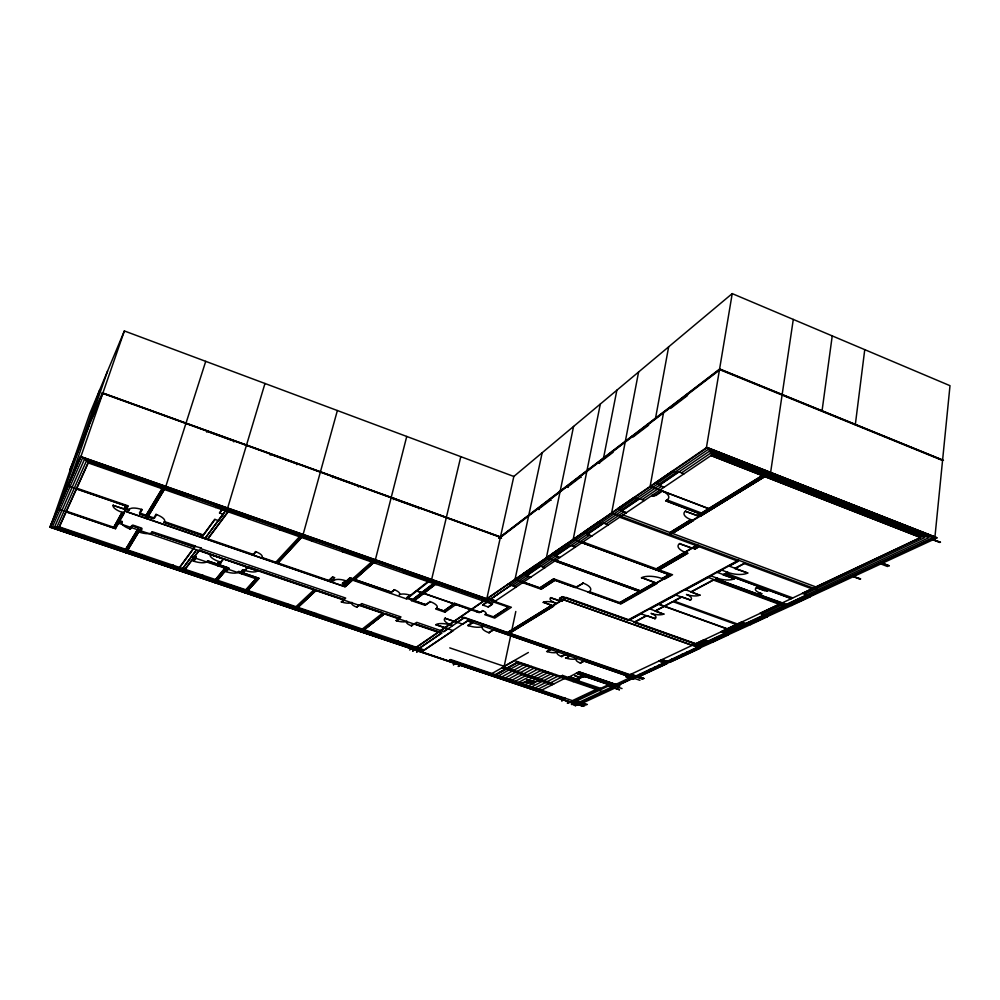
<?xml version="1.0" encoding="UTF-8"?>
<svg xmlns="http://www.w3.org/2000/svg" width="1000" height="1000" viewBox="0 0 1000 1000"><rect width="100%" height="100%" fill="white"/><g stroke="black" fill="none" stroke-linecap="round" stroke-linejoin="round"><path stroke-width="1.5" d="M571.938 704.6L574.587 703.35L50 526.663L80.388 456.45L486.812 598.725L513.825 476.463L124.362 330.95L89.775 413.638L50.263 527.238L576.575 704.412L934.9 537.35L950 385.688L732.225 293.612L513.713 476.562M855.288 424.913L864.75 349.65M821.988 411.325L832.237 335.9M793.288 319.425L770.55 472.875L670.025 534.675M732.225 293.612L706.4 447.713L934.9 537.35M663.6 412.287L650.125 486.413L710.875 509.562M655.487 418.488L668.65 346.838M638.587 372.013L611.663 512.863L820.713 590.862M603.5 458.237L616.875 390.188M600.325 404.05L573.2 539.312L670.375 574.913L620.15 603.387M573.575 426.45L546.4 557.737L641.012 591.95M449.762 647.875L504.162 666.325L515.8 611.5M542.175 452.725L515.037 579.312L541.275 588.625L554.625 579.95M460.788 456.65L431.65 579.412L406.65 598.95L352.4 580.05M406.737 436.45L375.387 559.712L345.112 586.85L124.775 511.15M337.375 410.538L303.137 534.425L276.5 563.275M264.975 383.488L227.65 508L204.9 538.675M205.725 361.35L165.837 486.362L146.35 518.562M58.137 509.062L78.6 450.163M79.588 447.825L99.763 389.762M86.975 430.462L107.575 371.075M89.312 424.963L68.188 485.9L127.463 506.325L115.138 528.438M124.362 330.95L80.887 456.625L50.263 527.238L576.95 704.438L935.825 537.225L707.362 447.587L598.5 522.212M70.013 469.188L102.362 392.962L500.438 537.038M70.175 469.975L102.85 393.15M50.25 527.125L80.725 456.838M59.387 526.875L66.137 511.875L115.6 528.7M66.463 511.15L76.463 488.963L125.763 505.887L124.1 508.875M76.812 488.175L88.188 462.938M84.175 536.712L84.787 535.487M84.3 536.75L84.938 535.487M85.55 537.375L112.075 546.312M85.962 537.312L85.363 538.475L50.287 526.675L80.625 456.65L486.95 599.025M85.575 538.65L86.213 537.4M126.263 509.613L113.038 505.337L123.85 509.05L125.6 505.887M113.775 527.25L122.037 512.325A11.438 3.95 17.6 0 1 113.15 505.112M122.163 512.362L113.875 527.325L66.312 511.15M115 528.312L127.287 506.262M128.938 510.15L126.312 509.237L128.912 510.188L129.338 509.438A11.4 3.95 17.4 0 1 142.162 509.637L139.675 513.888L153.375 518.6L155.963 514.4L156.637 514.625L154.488 518.1L148.238 516L164.3 489.475L148.4 516M110.913 547.175L111.613 545.95M111.862 546.038L111.213 547.188L144.575 558.425L145.3 557.3M113.5 546.587L114.312 545.45M138.5 527.888L131.713 525.562L129.775 528.862L130.425 529.087L132.775 525.075L141.75 528.138L139.325 532.125L139.987 532.35L141.975 529.075L140.738 528.65L127.825 549.95M125.65 549.263L138.525 527.837L132.387 525.75M146.088 515.262L162.062 488.7M125.775 549.312L138.663 527.888M162.2 488.738L146.225 515.3L139.438 512.913L141.488 509.4L142.162 509.637M125.512 552.463L138.963 530.2M146.163 518.3L165.4 486.475M125.725 552.638L139.262 530.288M127.675 549.95L140.625 528.562L141.35 528.8M206.675 430.6L235.312 440.962M206.612 432.062L207.362 430.85L102.125 392.75M139.325 532.125A11.113 3.762 17.2 0 0 151.788 532.425L152.225 531.725L195.475 546.038M215 519.425L203.55 535.025L164.475 521.587L164.037 522.275L203.062 535.688L201.713 537.537M143.55 556.712L144.3 555.55M143.675 556.763L144.45 555.562M183.738 496.275L184.675 494.812M183.837 496.362L184.812 494.862M144.938 557.3L170.95 566.062M144.787 558.575L145.55 557.388M186.363 495.25L187.05 495.375M186.637 495.5L187.562 494.075M186.912 495.588L187.9 494.087M233.837 441.9L234.638 440.712L271.062 453.9L270.188 455.05M169.625 566.95L170.45 565.775M170.7 565.862L169.925 566.95L202.65 577.975L203.487 576.912M214.7 505.312L215.75 503.837M214.975 505.412L215.963 504.025M172.312 566.413L173.15 565.237M172.438 566.45L173.25 565.312M215.712 507.5L216.762 506.037M215.888 507.5L216.9 506.087M179.5 567.375L194.45 546.987L151.788 532.425M194.95 546.312L201.15 547.975L200.712 548.55M201.425 537.487L202.8 535.6M203.325 534.9L214.737 519.338L218.725 520.725M221.875 509.6L219.425 512.938L223.45 514.35L218.588 520.675M179.725 567.5L194.737 547.038L151.812 532.375M219.7 513.038L222.15 509.688M180.8 571.075L196.537 549.837L180.8 571.175M204.95 538.5L227.425 508.188M270.387 453.65L298.412 463.8M184.925 569.25L194.075 557L196.388 557.837L193.825 561.237L193.2 561.025L196.238 556.975L194.788 556.475L199.363 550.35L221.688 558.387M200.888 547.888L200.4 548.538L345.712 598.075L341.312 601.925L341.912 602.137L344.513 599.875L316.238 590.225L297.9 607.35M227.913 511.712L207.675 538.812L253.588 554.538L255.975 551.763L252.375 554.987M185.175 569.338L194.3 557.125M207.963 538.85L228.162 511.85M210.225 554.475L246 566.163L245.5 566.75M193.2 561.025A12.112 4.037 16.4 0 0 207.113 561.487L207.613 560.837L217.113 564.075L219.088 561.613L221.238 562.35L219.25 564.8L228.8 568.038L225.812 571.613L228.9 568.888L227.362 568.312L215.325 582.8M201.775 576.337L202.65 575.225M201.9 576.375L202.8 575.237M248.5 518.9L249.6 517.525M248.6 519L249.737 517.562M203.113 576.9L228.562 585.562M202.838 578.125L203.738 577M251.262 517.962L251.95 518.088M251.513 518.188L252.587 516.85M251.788 518.288L252.938 516.85M296.837 464.688L297.75 463.562L333.387 476.463L332.413 477.562M219.213 561.663L217.213 564.15L207.587 560.875M221.975 558.237L199.175 550.188L194.5 556.438L196.213 557.013M217.675 565.7L223.162 558.925M218.113 565.837L223.6 559.062M221.1 562.3L219.088 564.788L228.762 568.075M223.875 558.888L257.575 570.862L247.35 567.625M215.525 579.525L225.325 567.675M215.65 579.562L225.487 567.675L207.113 561.487M214.862 582.537L226.4 568.663M217.6 580.225L227.488 568.362M225.812 571.613A10.675 3.562 15.9 0 0 238.263 572.062L238.8 571.438L240.7 572.087L242.787 569.688L244.913 570.413A10.762 3.638 15.7 0 0 257.575 570.862M227.2 586.325L228.15 585.225M228.4 585.3L227.5 586.337L259.587 597.15L260.55 596.138M278.962 527.788L280.175 526.388M242.913 569.725L240.8 572.175L238.775 571.475M279.237 527.888L280.375 526.575M229.975 585.837L230.938 584.725M230.1 585.875L231.038 584.8M279.788 529.888L281 528.5M279.95 529.9L281.125 528.55M244.788 570.375L242.662 572.8L258.925 578.337L247.825 590.462M247.387 567.388L247.887 566.812L314.337 589.487L295.988 606.7M241.863 573.925L247.95 566.925L314.15 589.513M242.013 573.962L247.812 567.325M332.738 476.225L360.163 486.15M261.375 558.075L261.95 557.413A9.65 3.337 15.8 0 0 255.325 551.55M256.425 578.237L245.912 589.775L256.575 578.237L238.263 572.062M244.587 592.65L257.013 579.05M245.087 592.725L257.438 579.212L191.4 556.775M247.938 590.5L259.088 578.337L242.825 572.812M275.863 562.188L299.488 536.712M276.9 563.212L303.238 534.725M301.488 537.425L277.875 562.938L329 580.5L332.713 577.025M278.038 562.938L301.588 537.513M358.5 486.987L359.513 485.913L394.4 498.537L393.325 499.588M258.875 595.575L259.862 594.525M258.988 595.612L260.025 594.525M311.875 541.05L313.125 539.738M311.962 541.138L313.25 539.775M260.175 596.125L285.125 604.625M259.762 597.3L260.8 596.225M314.762 540.163L315.438 540.288M314.988 540.388L316.212 539.113M315.262 540.487L316.562 539.125M283.663 605.337L284.738 604.288M393.762 498.312L420.613 508.025M284.975 604.375L283.962 605.363L315.45 615.962L316.525 615M341.85 549.788L343.212 548.45M342.113 549.875L343.4 548.625M286.525 604.888L287.613 603.837L286.65 604.938M342.475 551.8L343.837 550.475L342.65 551.8M294.925 609.5L315.25 590.337M295.113 609.663L315.538 590.425M298.05 607.35L316.238 590.225L343.975 599.6M328.913 580.425L332.625 576.938L334.775 577.688L332.388 579.75L334.25 580.337A9.488 3.275 14.5 0 1 345.887 580.788L342.35 583.987L345.05 584.913L351.388 579.2M330.3 581.7L331.875 580.388M334.25 580.337L333.575 580.975L331.788 580.3M418.862 508.825L419.975 507.8L500.3 536.875M343.6 583.562L349.938 577.825L352.663 578.763L371.6 561.912M344.963 584.837L351.3 579.125L390.312 592.587L394.588 589.837L391.637 592.225L354.812 579.513L373.638 562.688L354.65 579.5L390.975 592.05M374.963 559.825L345.062 586.638L124.688 510.925M314.875 614.438L316.137 613.45M373.875 562.712L375.275 561.475M373.963 562.8L375.4 561.512M316.062 615.05L340.688 623.25M315.613 616.1L316.762 615.075M376.887 561.9L377.575 562.025M377.1 562.112L378.462 560.9M377.362 562.2L378.812 560.913M382.725 612.913L359.35 604.938L356.688 607.163L361.825 603.575M339.05 624L340.25 623M339.363 624.012L340.487 623.075M403.387 571.312L404.9 570.05M403.65 571.4L405.075 570.212M342 623.587L343.288 622.65M403.825 573.237L405.337 571.987M404 573.237L405.462 572.038M362.325 629.025L382.925 612.888L360.037 605.075M360.95 631.725L383.825 613.725M361.15 631.888L384.125 613.825M406.213 598.625L430.812 579.375M411.95 600.112L411.337 600.588L424.688 605.15L430.288 601.638L426.05 604.8L414.225 600.712L435.55 584.325M433.425 583.525L412.738 599.513L406.838 597.475L410.475 595.325A8.95 3.1 13.6 0 0 399.25 594.85A8.975 3.125 13.9 0 0 393.963 589.612M411.512 600.6L412.125 600.125L406.688 598.3M433.562 583.575L412.812 599.587L407.413 597.725M369.812 632.95L371.188 632.013M371.05 633.475L395.037 641.65M371.438 633.5L370.25 634.412L315.775 615.962M435.475 584.237L414.05 600.712L425.387 604.625M370.4 634.55L371.662 633.575M436.575 584.675L439.75 582.25M499.025 537.85L536.975 508.812L538.987 509.55M611.6 451.725L631.613 436.413M647.1 424.562L668.962 407.837M685.925 394.862L719.737 368.988L943.462 460.337M499.05 538.1L719.862 369.263L942.325 459.988M499.288 538.35L720.45 369.387M538.337 509.312L550.413 500.1M567.375 487.163L580.462 477.175M598.862 463.137L613.088 452.287M633.125 437L648.637 425.175M670.537 408.462L687.525 395.5M399.075 618.4L384.738 613.513L364.15 629.688L384.775 613.612L399.588 618.663L396.75 620.812L396.15 620.612L400.975 616.95L361.737 603.65M419.212 648.25L441.562 632.987L414.137 623.638L411.238 625.75L416.775 622.35L443.825 631.688L464.462 617.612M416.775 591.038L479.263 612.675L483.025 610.775L480.7 612.337L454.55 603.25L443.812 610.938L436.512 608.413L435.7 609L445.075 612.238M393.4 642.3L394.712 641.35M393.713 642.312L394.938 641.425M396.438 641.925L397.75 640.975M396.55 641.963L397.825 641.038M454.625 603.337L443.888 611.013L436.463 608.45M445 612.163L455.812 604.587M421.75 651.838L453.225 630.638L435.838 624.688L448 628.6L443.688 631.55M474.525 620.975L467.788 625.475L468.387 625.675L472.837 622.712L467.638 620.925L462.812 624.175L444.963 618.275L457.038 622.425L464.325 617.45L507.7 632.537L551.562 605.45M409.613 650L411.812 648.487M413.125 649.388L706.762 447.463L937.163 537.85L809.488 596.975L806.075 595.7M413.575 649.438L523.55 573.725M535.837 565.288L552.525 553.812M515.275 579.562L612.25 512.962M618.8 508.663L634.35 497.975M656.35 482.875L673.413 471.15M412.575 651L414.387 649.75M524.788 574.05L536.862 565.775M553.812 554.15L566.9 545.175M585.337 532.537L599.587 522.775M619.688 508.988L635.25 498.312M657.262 483.225L674.35 471.512M412.85 651.087L414.675 649.85M489.8 598.888L488.05 600.087L485.913 599.338M510.2 584.938L525.538 574.438M537.85 566.013L554.575 554.562M567.938 545.413L586.112 532.975M600.662 523.025L620.487 509.45M636.388 498.575L658.088 483.725M675.537 471.775L707.9 449.625L932.725 537.762L807.475 596.225M526.512 574.663L538.6 566.4M555.6 554.8L568.713 545.837M587.175 533.225L601.462 523.462M621.6 509.712L637.2 499.05M659.25 483.988L676.375 472.287M486.737 602.15L482.587 604.987L488.312 606.987L492.45 604.2L88.062 462.837L59.237 526.875L424.225 649.938M419.438 648.325L441.887 633.013L414.825 623.775M482.837 605.075L486.987 602.238M539.138 566.6L527.038 575.125L523.4 573.55M602.038 523.675L602.65 523.562L587.712 533.75L583.837 531.987M677 472.525L677.7 472.388L659.8 484.588L655.65 482.612M491.688 599.55L489.137 601.3L485.112 599.888M512.137 585.625L708.9 451.538L928.825 537.688L696.087 646.712M416.637 652.362L418.85 650.863M493.713 600.262L490.3 602.575L484.263 600.475M514.212 586.35L528.787 576.462M542.875 566.912L557.913 556.712M573.188 546.35L589.525 535.262M606.15 523.987L623.975 511.887M642.15 499.562L661.663 486.325M681.6 472.812L709.963 453.562L924.663 537.6L804.562 594.1M476.875 611.9L477.738 611.312M491.375 603.775L711.025 455.575L762.175 475.588M421.388 651.862L467.488 620.775L627.5 675.975M488.075 606.9L492.2 604.113M662.412 491.125L655.788 495.588L652.987 494.613M493.862 602.1L508.475 607.163L493.612 616.875L485.575 614.075L484.75 614.637L494.738 618.1L511.362 607.288L494.725 601.512M493.488 616.838L508.3 607.15M539.9 587.825L553.688 578.837L576.862 587.125L583.288 583.138L575.125 587.562L554.8 580.237L541.013 589.175L522.65 582.65M539.963 587.913L553.812 578.875M540.938 588.675L554.412 579.925L620.513 603.562L670.85 575.037L573.688 539.462M541.087 589.263L554.938 580.275M552.712 647.987L547.163 651.612L550.775 649.6L493.312 629.775L488.738 632.688L496.275 628.488M693.162 520.525L672.275 533.362L815.888 586.925L920.512 537.525L764.837 476.625L700.088 516.425L685.312 511.25L697.15 515.725L700.138 513.888L665.662 500.8L667.075 499.875A13.9 6 9.8 0 0 661.663 490.838L653.637 496.238L651.838 495.55M448.413 660.962L450.637 659.562L572.388 700.638L597.337 688.825M448.725 660.975L450.775 659.688M509.725 633.138L553.587 606.163L543.375 602.275L551.737 605.225L507.688 632.438M659.075 661.062L662.212 659.587L669.862 662.35L700.475 648.125L563.787 599.775L561.512 601.3L550.6 597.725L559.038 600.712L561.613 599.125L559.513 598.375L562.312 596.638L628.688 620.212L739.175 560.388M453.325 664.7L455.6 663.288M453.55 664.775L455.825 663.375M559.462 600.575L561.862 599.087L559.637 598.3M669.975 532.5L690.812 519.637L693.3 520.588L672.588 533.312M701.6 512.987L762.275 475.525M690.962 519.7L670.125 532.562L622.938 514.913M697.725 515.525L700.375 513.888L665.75 500.75M762.425 475.588L701.663 513.1L666.988 499.925M508.212 633L565.962 597.4L702.337 646.025M508.562 633.25L566.312 597.7M669.587 534.388L770.425 472.325M553.462 606.125L509.5 633.162L630.15 674.725M561.375 601.25L563.787 599.775L692.062 645.4M699.938 516.362L764.775 476.512M458.237 666.363L460.525 664.95M458.462 666.438L460.662 665.088M554.738 560.975L639.4 591.55L619.95 602.612L589.2 591.6L588.162 592.225L620.938 603.95L657.013 583.538L641.712 577.625L655.1 582.5L640.387 590.862L555.7 560.325M729.25 566.125L738.2 561.287L698.988 546.65L695.05 549.062L679.513 543.663L692.25 548.413L696.862 545.85L619.6 517.163M655.325 569.4L697.325 544.875M655.7 569.487L697.788 544.925M656.925 569.012L685.575 552.438M687.675 553.212L659.025 569.85L672.55 574.738L664.225 579.325M694.912 549.012L698.988 546.65M659.237 569.862L687.812 553.263L685.425 552.388A14.812 5.975 9.3 0 1 679.912 543.425M504.162 666.325L528.375 652.487M492.013 673.5L514.562 660.625L598.825 689.287M619.888 602.525L639.2 591.538M641.35 577.837A15.4 5.875 10 0 1 662.075 578.538L668.975 574.625L581.938 542.75M654.875 582.762L640.45 590.95L555.763 560.288M662.2 578.587L669.175 574.625M495.337 674.625L505.387 668.925M507.013 668L517.987 661.787M493.237 676.263L517.388 662.6L603.688 691.988M493.263 676.363L517.625 662.588M498.663 675.738L508.762 670.062M510.387 669.15L521.413 662.95M501.987 676.862L512.125 671.2M513.763 670.288L524.825 664.112M505.3 677.975L515.487 672.337M517.125 671.438L528.25 665.275M508.612 679.1L518.837 673.475M520.487 672.575L531.65 666.438M511.925 680.212L522.2 674.613M523.85 673.713L535.062 667.6M628.638 619.663L738.462 560.237M515.225 681.325L525.538 675.75M527.212 674.85L538.462 668.763M640.938 613.825L628.812 620.375L562.188 596.712M649.987 608.938L675.75 595.025M685.6 589.7L711.1 575.938M717.537 572.45L721.812 570.138M571.75 654.55L566.05 658.125L569.75 656.15L565.075 654.538L561.4 656.513L568.237 653.337M518.525 682.438L528.888 676.875M530.562 675.987L541.862 669.925M646.263 615.725L634.075 622.25L695.275 643.975L704.137 639.688L708.088 641.1M655.375 610.862L672.763 601.575L736.388 624.575M681.275 597.025L673.85 600.988L737.537 624.025M691.175 591.737L713.2 579.963L779.3 604.312M716.8 578.038L715.6 578.688L757.562 594.163L759.95 592.975M723.275 574.587L724.638 573.862L766.95 589.525L765 590.487M727.588 572.275L725.863 573.2L792.688 597.875L791.213 598.575L769.025 590.363L767.013 591.225M735.05 568.288L744.062 563.475L812.038 588.862M634.325 622.337L646.862 615.638L655.225 618.625L640.688 613.737M672.95 601.7L655.275 611.138L663.7 614.163L649.737 608.837M674.188 601.05L681.912 596.925L690.562 600.062L675.487 594.925M713.388 580.112L691.062 592.038L699.788 595.225L685.325 589.612M767.15 591.275L756.363 587.663L764.438 590.638L766.725 589.513L724.825 574L723.15 574.9L734.463 578.713A12.862 5.012 8.9 0 1 717.075 578.138L715.95 578.75L757.513 594.062L759.825 592.925L762.1 593.763L759.562 594.9L781.85 603.112M726.213 573.263L727.862 572.388A14.675 5.775 8.7 0 0 747.738 573L734.912 568.612L744.163 563.675M521.825 683.55L532.225 678.012M533.9 677.125L545.25 671.075M525.125 684.663L535.562 679.137M537.25 678.25L548.65 672.237M528.35 685.8L538.9 680.275M540.588 679.388L552.025 673.388M531.638 686.9L542.225 681.4M543.925 680.512L555.413 674.538M633.138 679.175L625.837 676.663L627.263 675.987L583.95 661.05L580.2 662.987L587.175 659.875M534.925 688.012L545.55 682.525M547.25 681.637L558.787 675.688M562.6 675.387L560.675 676.375L598.5 689.262M538.2 689.112L548.875 683.65M550.588 682.775L562.163 676.838M541.475 690.225L565.525 677.987M562.5 675.438L568.288 677.412L579.05 671.85L619.763 685.8L617.212 686.988M568.288 677.412L569.275 676.912L578.763 679.925L571.35 677.387L570.188 677.975M576.487 673.25L579.113 671.925L619.712 685.837M570.962 677.487L569.975 677.987L600.725 688.388M578.2 673.838L579.15 673.35L610.125 683.95M579.212 673.413L578.038 674.013L614.862 686.562M572.85 681.488L583.688 676.075L614.9 686.762M573.312 681.55L584.263 676.087M585.5 676.575L576.375 673.213M562.325 699.225L564.688 698.088M565.013 698.112L562.438 699.35A8.875 2.712 11.5 0 0 561.975 701.25M567.225 703.012L569.763 701.812M567.762 703.188L573.85 701.087M570.612 702.013L573.013 700.888M573.638 701.012L611.85 683.138M630.037 674.688L692.188 645.337M736.175 624.562L720.975 631.737L724.987 633.175L721.175 631.75M737.487 623.938L741.575 622.013L745.662 623.488M779.087 604.3L759.887 613.362L764.125 614.85M811.712 588.9L802.312 593.337L806.712 594.9M625.95 676.7L631.125 674.262L637.15 676.3M692.325 645.375L920.775 537.525L710.95 455.45M573.575 702.387L575.925 701.275L586.55 704.862M613.362 683.662L576.712 700.913L587.388 704.463M627.663 677.288L632.85 674.85M660.837 661.688L663.988 660.212M694.212 645.987L706.05 640.425M723.062 632.425L743.55 622.788M762.05 614.087L784.362 603.587M571.4 704.412L574.05 703.175M615.725 684.425L634.738 675.462M662.663 662.375L665.938 660.837M746.812 623.225L763.4 615.675M709.725 640.788L724.425 633.913M747.062 623.312L750.925 624.425L727.763 634.987M579 702.312L611.663 687.05M614.075 685.913L616.562 684.75M710.225 640.962L724.925 634.087M747.925 623.337L763.925 615.862M788.975 604.15L806.425 595.988M636 675.9L663.975 662.837M667.25 661.3L697.438 647.2M573.538 705.138L576.2 703.9M631.2 678.512L636.337 676.112M664.562 662.938L667.588 661.525M698.062 647.3L710.875 641.312M725.888 634.312L748.6 623.713M764.925 616.087L789.663 604.55M664.675 663.075L633.025 678.037L634.275 678.462M667.95 661.55L698.162 647.45M575.15 705.675L577.75 704.463L583.325 706.338L578.812 704.825M575.363 705.75L577.913 704.562M712.562 641.8L727.3 634.938M750.35 624.212L766.388 616.763M791.488 605.075L808.975 596.938M632.913 679.1L634.625 678.487M638.713 676.587L647.225 672.625M647.85 672.337L656.562 668.288M657.2 667.987L669.725 662.163M670.062 662.013L679.25 657.738M679.912 657.425L689.325 653.062M690.013 652.738L699.638 648.263M699.887 647.95L713.112 642L709.175 640.588M766.862 616.8L792.087 605.288L787.8 604.038L806.025 595.5L809.587 597.163M638.95 676.712L666.9 663.725L658.888 661.062M582.812 702.962L614.788 688.112M854.163 576.9L860.675 578.875M933.55 540.037L940.5 542.188M519.688 682.875L526.838 682.237L533.962 684.038L526.562 679.825L533.737 681.625L541 680.987M84.488 536.075L57.025 526.825L86.25 461.325L184.188 495.562M113.987 546.025L143.938 556.112M172.85 565.862L202.225 575.763M230.575 585.325L259.387 595.037M287.188 604.4L315.45 613.925M342.725 623.125L370.438 632.463M397.212 641.488L423.575 650.375M422.887 650.837L54.688 526.775L84.3 459.7L438.162 583.462M450.112 660.113L563.913 698.462M572.225 701.263L584.9 705.612M86.05 537.725L111.425 546.275M145.35 557.712L170.238 566.087M203.5 577.3L227.9 585.513M260.525 596.512L284.45 604.575M316.45 615.35L339.938 623.263M371.325 633.837L394.363 641.6M85.662 537.9L52.488 526.725L82.463 458.175L187.1 494.787M111.538 546.613L144.938 557.863M170.312 566.413L203.062 577.45M227.95 585.825L260.075 596.65M284.475 604.862L315.988 615.475M339.925 623.538L370.838 633.962M394.325 641.862L422.25 651.275M449.4 660.562L563.1 698.85M571.4 701.65L584.113 705.975M85.787 538.237L111.137 546.775M145.037 558.188L169.9 566.562M203.125 577.762L227.512 585.962M260.1 596.95L284.012 605M315.988 615.763L339.45 623.663M370.812 634.237L393.825 641.988M85.662 538.475L111.013 547M144.887 558.413L169.737 566.775M202.963 577.962L227.325 586.175M259.913 597.15L283.812 605.2M370.575 634.412L421.613 651.7M503.638 666.862L553.9 683.9M502.025 667.775L552.188 684.775M117.95 523.025L438.438 632.362M58.125 508.963L115.5 528.612L119.65 521.45L121.825 522.188A11.137 3.762 17.3 0 0 130.425 529.087M122.037 512.325L124.312 513.1L119.9 520.725L122.225 521.475L121.825 522.188L119.537 521.362M610.887 684.825L622.038 688.55M608.488 685.95L619.487 689.712M614.675 688.162L619.375 689.775M633.375 678.05L639.938 680.312M76.662 488.175L128.325 505.925L126.675 508.575L129.338 509.438M345.887 580.788L342.413 583.15L343.688 583.638L350.025 577.913L352.75 578.85M139.7 513.85L153.4 518.55M164.062 522.225L203.1 535.65M261.925 557.45L275.963 562.275M645.113 671.637L645.812 671.875M644.837 671.775L645.525 672.013M640.688 673.713L641.375 673.95M640.387 673.85L641.062 674.087M636.312 675.763L644 678.45M637.825 676.45L643.85 678.525M636.337 676.675L642.925 678.95M635.988 676.838L642.562 679.112M460.788 616.613L635.6 677.113M654.725 667.15L655.413 667.4M654.438 667.288L655.138 667.525M649.912 669.4L650.6 669.638M649.6 669.55L650.288 669.788M416.35 590.688L471.312 609.775M487.65 598.138L495.725 600.962M667.575 661.15L668.288 661.388M187.575 494.575L215.4 504.312M252.562 517.325L279.788 526.85M316.137 539.575L342.762 548.888M378.338 561.337L404.412 570.462M215.463 504.712L252.05 517.513M279.8 527.225L315.6 539.75M342.75 549.25L377.788 561.512M404.363 570.812L438.9 582.9M187.175 495.188L214.975 504.913M252.087 517.9L279.288 527.413M315.6 540.125L342.212 549.425M377.75 561.862L403.787 570.975M663.65 662.987L664.35 663.225M216.375 506.812L249.037 518.237M280.525 529.237L312.475 540.413M343.288 551.188L374.55 562.112M404.712 572.663L437.362 584.075M659.338 665L660.037 665.238M659.013 665.15L659.712 665.387M682.25 654.287L682.962 654.55M681.912 654.45L682.625 654.7M677.075 656.712L677.788 656.963M676.775 656.85L677.487 657.1M672.3 658.938L673.012 659.188M671.975 659.1L672.675 659.338M507.987 584.15L516.275 587.087M692.438 649.538L693.15 649.788M692.087 649.7L692.812 649.95M687.45 651.862L688.162 652.113M687.138 652.013L687.862 652.262M523.525 582.062L540.025 587.863M634.45 622.263L695.288 643.875M697.087 647.362L697.812 647.613M526.688 574.538L527.475 574.825M523.112 573.763L535.75 565.062M526.675 575.712L530.962 577.175M709.587 640.863L712.725 641.975M712.75 642.163L728.238 634.963M540.662 566.188L544.95 567.725M535.45 565.275L539.263 566.512M538.413 566.525L539.225 566.825M723.863 633.713L727.862 635.138M723.95 633.925L724.7 634.188M102.688 393.387L500.562 537.375M207.025 431.388L234.275 441.25M270.675 454.412L297.337 464.062M332.95 476.95L359.062 486.4M393.925 499.012L419.475 508.263M499.4 537.562L501.5 538.325M657.938 603.812L733.775 631.125M658.175 604.163L733.763 631.375M747.4 622.95L748.162 623.225M746.688 623.013L750.512 624.4M750.537 624.612L767.375 616.775M555.788 554.663L556.613 554.963M552.375 553.625L556.125 555.288L569.85 545.938L565.45 544.65M552.062 553.85L565.775 544.412M555.725 555.925L560.163 557.463M662.075 578.538L664.362 579.375M762.825 615.462L766.963 616.975M570.9 545.588L575.337 547.2M762.9 615.688L763.675 615.975M569.4 545.95L565.85 544.65L583.987 532.188L587.6 533.525M568.513 545.975L569.338 546.275M582.9 541.95L656.988 569.1M536.688 509.038L549.338 499.35M788.438 603.737L789.237 604.025M788.275 604.038L791.65 605.275M710.825 575.837L717.075 578.138M791.65 605.487L810.025 596.95M786.562 604.338L759.788 594.9M707.3 577.1L787.188 606.487M587.388 533.075L588.237 533.387M583.5 532.238L598.425 521.962M587.337 534.375L591.862 536.05M587.263 534.425L591.65 536.038M603.775 523.175L608.387 524.888M598.062 522.212L602.175 523.587M601.237 523.612L602.1 523.938M721.538 570.037L727.862 572.388M768.975 590.275L791.3 598.538M717.262 572.35L734.463 578.713M728.975 566.025L747.738 573M551.075 500.35L549.038 499.588L565.962 486.637L568.05 487.413M805.362 595.812L806.162 596.112M621.825 509.55L622.712 509.888M618.138 508.413L622.137 510.275L638.462 499.15L633.675 497.725M618.275 508.625L622.038 510.037M617.75 508.675L634.075 497.45M621.7 510.962L626.4 512.725M621.625 511.012L626.175 512.712M565.65 486.875L579.362 476.388M854.412 576.788L860.325 579.038M853.6 576.7L860.088 579.15M639.675 498.713L644.463 500.525M581.138 477.438L579.025 476.637L597.4 462.587L599.562 463.4M634.138 497.725L637.962 499.162M636.962 499.212L637.863 499.55M651.762 495.438L653.725 496.188M659.513 483.812L660.425 484.162M655.8 482.837L659.7 484.338M655.238 482.9L673.15 470.575M659.212 485.4L664.188 487.212M597.05 462.85L611.962 451.45M650.713 486.5L710.413 509.263M882.588 563.225L889.2 565.763M882.2 563.162L889.1 565.812M880.662 563.875L887.55 566.525M679.013 471.9L684 473.825M672.712 470.875L677.175 472.413M676.112 472.475L677.05 472.825M631.225 436.7L647.487 424.263M706.9 447.713L936.637 537.85M933.938 539.862L940.212 542.312M933.075 539.75L939.825 542.5M668.55 408.15L686.363 394.525M719.5 369.55L942.55 460.487M582.625 582.9A14.787 5.513 11.3 0 1 589.263 591.562M429.663 601.425A12.15 4.188 13.4 0 1 436.512 608.413M690.812 519.637A13.787 5.825 9.1 0 1 685.725 510.975M155.963 514.4A11.363 3.938 17.2 0 1 164.513 521.55M219.088 561.613A12.2 4.125 16.1 0 1 210.375 554.275M759.825 592.925A9.613 3.675 8.4 0 1 756.787 587.45M580.775 663.188A8.688 2.875 11.3 0 1 576.862 658.6A8.7 2.888 11.5 0 1 565.475 657.925M561.987 656.712A8.713 2.888 11.5 0 1 557.925 652.075A8.725 2.913 11.7 0 1 546.575 651.413M489.338 632.888A11.988 4.062 12.4 0 1 483.088 626.25A12.025 4.1 12.7 0 1 467.788 625.475M482.4 610.562A6.138 2.138 12.6 0 1 485.625 614.05M411.838 625.95A8.588 2.85 13.5 0 1 406.875 621.15A8.612 2.875 13.7 0 1 396.15 620.612M357.3 607.375A8.675 2.913 14.2 0 1 351.938 602.413A8.7 2.925 14.4 0 1 341.312 601.925M543.075 602.463A9.387 3.375 11.6 0 1 555.363 602.975A9.488 3.45 11.5 0 1 550.9 597.537M664.062 613.975A9.75 3.562 10.1 0 1 651.05 613.4A9.637 3.487 10.3 0 1 654.875 618.8M700.175 595.013A10.2 3.862 9.5 0 1 686.462 594.487A10.075 3.775 9.7 0 1 690.188 600.262M435.838 624.688A13.088 4.375 13 0 1 452.488 625.538A13.288 4.5 12.9 0 1 445.2 618.112M585.788 676.438A8.475 2.737 11.4 0 1 574.675 675.713A8.387 2.688 11.5 0 1 578.488 680.062M438.837 583.65L445.763 586.075L438.837 583.65M446.4 586.3L453.625 588.825L446.4 586.3M454.263 589.05L461.463 591.562L454.263 589.05M462.1 591.788L469.275 594.3L462.1 591.788M469.913 594.525L477.075 597.025L469.913 594.525M477.7 597.25L484.538 599.637L477.7 597.25M493.75 596.987L490.838 598.975L493.75 596.987M497.1 594.7L494.012 596.8L497.1 594.7M500.475 592.388L497.375 594.513L500.475 592.388M503.9 590.05L500.75 592.2L503.9 590.05M507.35 587.688L504.175 589.862L507.35 587.688M510.7 585.413L507.625 587.5L510.7 585.413"/></g></svg>
